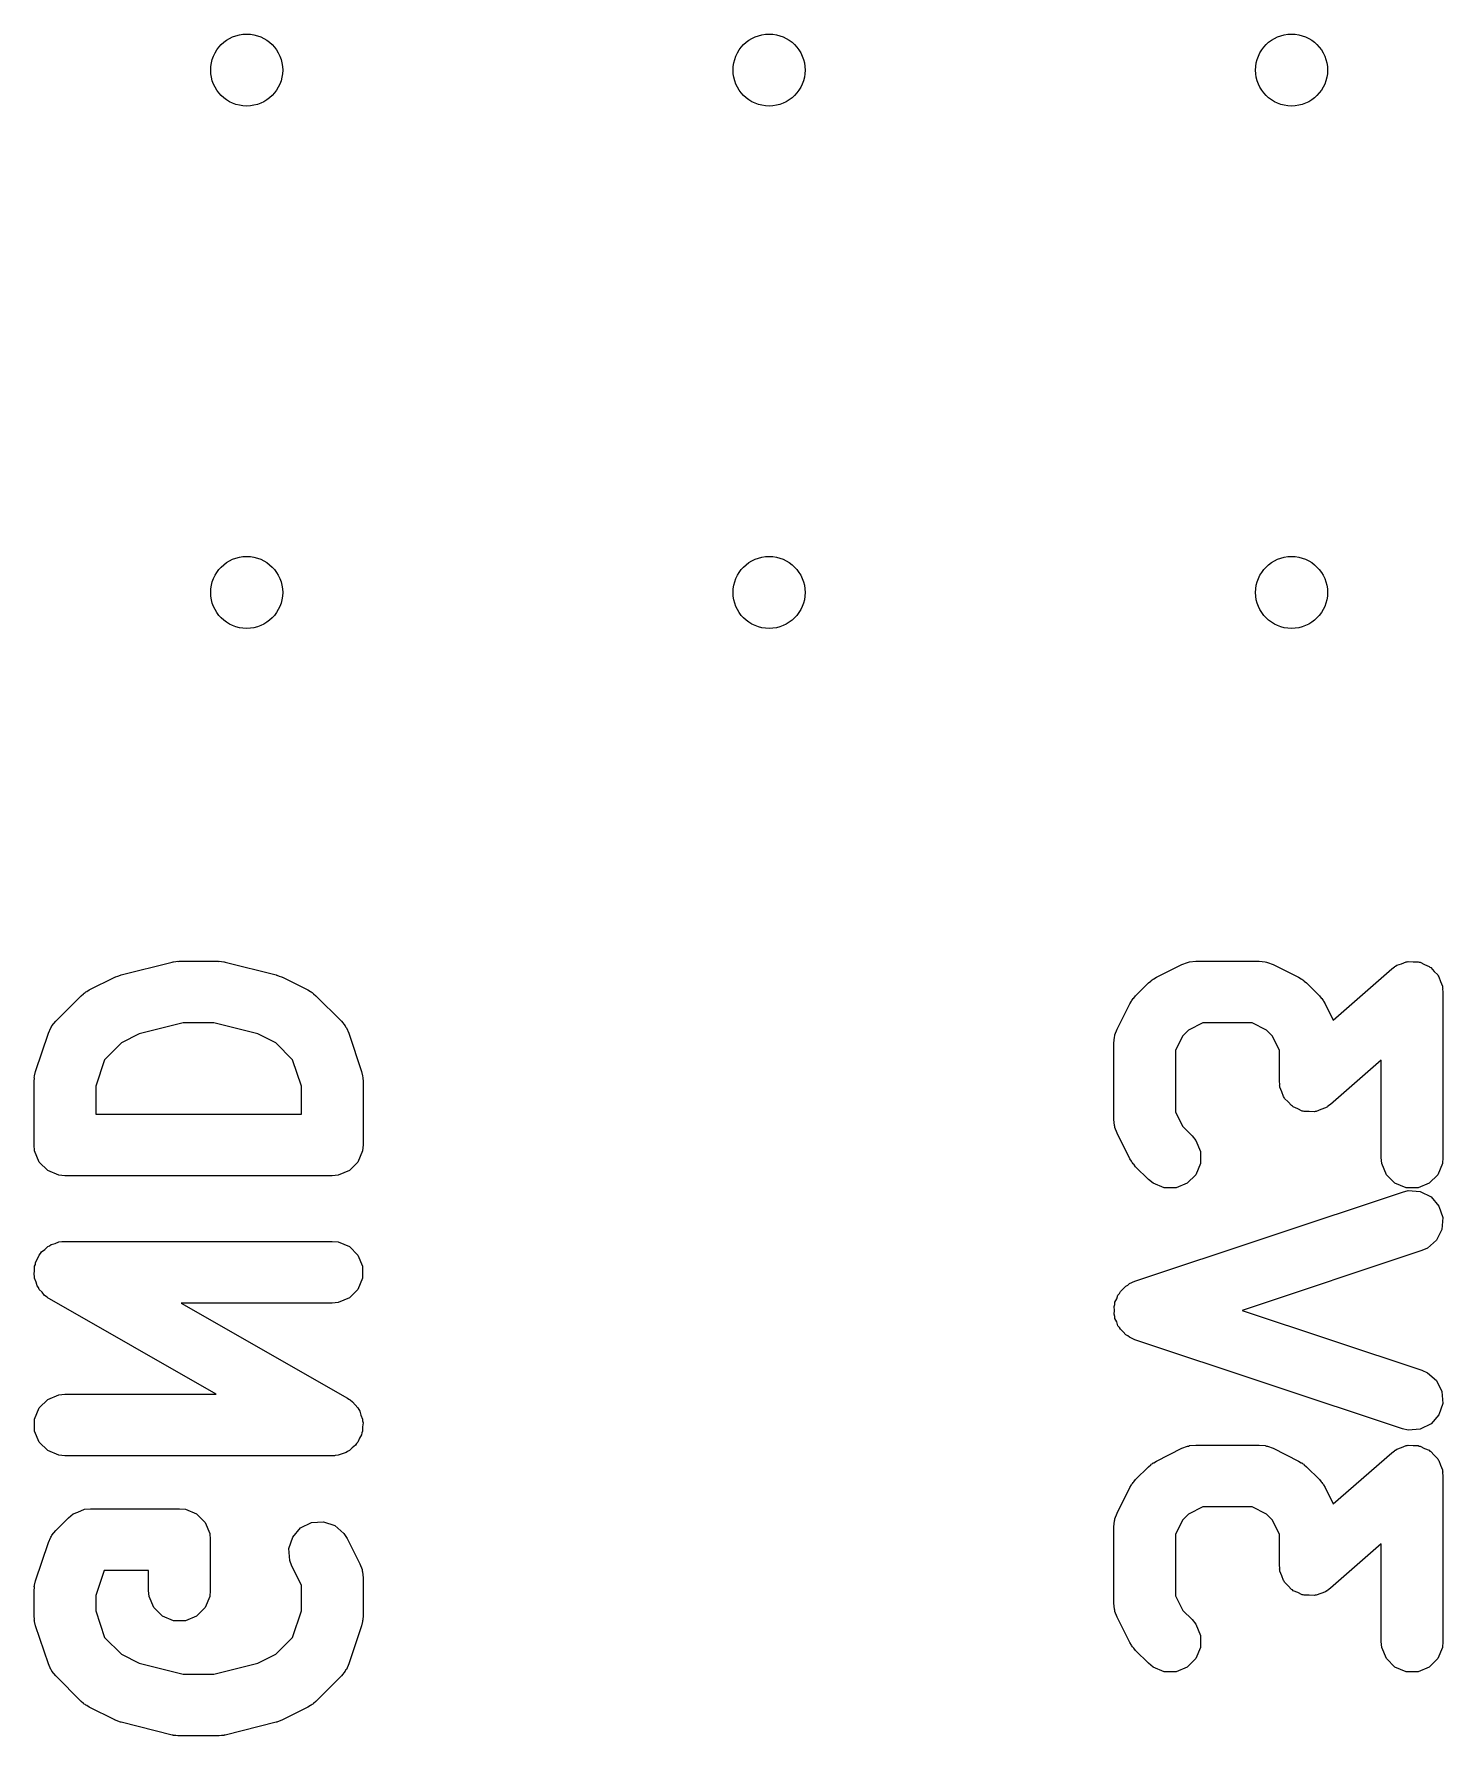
# Model space of a CAD drawing. Extents: x 3.77 to 7.16, y -4.95 to -3.23.
# Drawn here: x 6.1594 to 6.4291, y -4.9226 to -4.5968 of the extents above; entities that cross this region are included whole.
import ezdxf

# ---------------------------------------------------------------- set-up
doc = ezdxf.new("R2010")
doc.units = 0
doc.header["$MEASUREMENT"] = 0
doc.layers.add('BLACK', color=7, linetype='CONTINUOUS')

msp = doc.modelspace()

# ---------------------------------------------------------------- linework, layer by layer
at = {"layer": 'BLACK', "linetype": 'CONTINUOUS'}
for p, q in [((6.17606, -4.77689), (6.18581, -4.77445)), ((6.18581, -4.77445), (6.18601, -4.77442)), ((6.18601, -4.77442), (6.18609, -4.77439)), ((6.18609, -4.77439), (6.18652, -4.77435)), ((6.18652, -4.77435), (6.18695, -4.77428)), ((6.18695, -4.77428), (6.18704, -4.7743)), ((6.18704, -4.7743), (6.18724, -4.77428)), ((6.18724, -4.77428), (6.19455, -4.77428)), ((6.19455, -4.77428), (6.19475, -4.7743)), ((6.19475, -4.7743), (6.19484, -4.77428)), ((6.19484, -4.77428), (6.19527, -4.77435)), ((6.19527, -4.77435), (6.1957, -4.77439)), ((6.1957, -4.77439), (6.19578, -4.77442)), ((6.19578, -4.77442), (6.19598, -4.77445)), ((6.19598, -4.77445), (6.20573, -4.77689)), ((6.37423, -4.77734), (6.3791, -4.7749)), ((6.3791, -4.7749), (6.38019, -4.77449)), ((6.38019, -4.77449), (6.3804, -4.77447)), ((6.3804, -4.77447), (6.38059, -4.77439)), ((6.38059, -4.77439), (6.38175, -4.77428)), ((6.38175, -4.77428), (6.39393, -4.77428)), ((6.39393, -4.77428), (6.39508, -4.77439)), ((6.39508, -4.77439), (6.39528, -4.77447)), ((6.39528, -4.77447), (6.39549, -4.77449)), ((6.39549, -4.77449), (6.39657, -4.7749)), ((6.39657, -4.7749), (6.40145, -4.77734)), ((6.40809, -4.78554), (6.41929, -4.77574)), ((6.41929, -4.77574), (6.41979, -4.77538)), ((6.41979, -4.77538), (6.4199, -4.77527)), ((6.4199, -4.77527), (6.42, -4.77523)), ((6.42, -4.77523), (6.42023, -4.77506)), ((6.42023, -4.77506), (6.42114, -4.77476)), ((6.42114, -4.77476), (6.42203, -4.77439)), ((6.42203, -4.77439), (6.42223, -4.77439)), ((6.42223, -4.77439), (6.42241, -4.77433)), ((6.42241, -4.77433), (6.42337, -4.77439)), ((6.42337, -4.77439), (6.42433, -4.77439)), ((6.42433, -4.77439), (6.42451, -4.77447)), ((6.42451, -4.77447), (6.42471, -4.77448)), ((6.42471, -4.77448), (6.42557, -4.77491)), ((6.42557, -4.77491), (6.42646, -4.77527)), ((6.42646, -4.77527), (6.4266, -4.77541)), ((6.4266, -4.77541), (6.42678, -4.7755)), ((6.42678, -4.7755), (6.42741, -4.77622)), ((6.16997, -4.77977), (6.17485, -4.77734)), ((6.17485, -4.77734), (6.17493, -4.77731)), ((6.17493, -4.77731), (6.17497, -4.77728)), ((6.17497, -4.77728), (6.17545, -4.77711)), ((6.17545, -4.77711), (6.17593, -4.77692)), ((6.17593, -4.77692), (6.17597, -4.77692)), ((6.17597, -4.77692), (6.17606, -4.77689)), ((6.20573, -4.77689), (6.20582, -4.77692)), ((6.20582, -4.77692), (6.20586, -4.77692)), ((6.20586, -4.77692), (6.20634, -4.77711)), ((6.20634, -4.77711), (6.20682, -4.77728)), ((6.20682, -4.77728), (6.20686, -4.77731)), ((6.20686, -4.77731), (6.20694, -4.77734)), ((6.20694, -4.77734), (6.21181, -4.77977)), ((6.37026, -4.78088), (6.3727, -4.77844)), ((6.3727, -4.77844), (6.37315, -4.77807)), ((6.37315, -4.77807), (6.37325, -4.77795)), ((6.37325, -4.77795), (6.37343, -4.77784)), ((6.37343, -4.77784), (6.37359, -4.77771)), ((6.37359, -4.77771), (6.37373, -4.77765)), ((6.37373, -4.77765), (6.37423, -4.77734)), ((6.40145, -4.77734), (6.40194, -4.77765)), ((6.40194, -4.77765), (6.40209, -4.77771)), ((6.40209, -4.77771), (6.40225, -4.77784)), ((6.40225, -4.77784), (6.40243, -4.77795)), ((6.40243, -4.77795), (6.40253, -4.77807)), ((6.40253, -4.77807), (6.40298, -4.77844)), ((6.40298, -4.77844), (6.40542, -4.78088)), ((6.42741, -4.77622), (6.42809, -4.7769)), ((6.42809, -4.7769), (6.42816, -4.77709)), ((6.42816, -4.77709), (6.4283, -4.77724)), ((6.4283, -4.77724), (6.4286, -4.77814)), ((6.4286, -4.77814), (6.42897, -4.77903)), ((6.42897, -4.77903), (6.429, -4.77931)), ((6.16357, -4.78576), (6.16844, -4.78088)), ((6.16844, -4.78088), (6.16889, -4.78051)), ((6.16889, -4.78051), (6.16899, -4.78039)), ((6.16899, -4.78039), (6.16917, -4.78028)), ((6.16917, -4.78028), (6.16933, -4.78015)), ((6.16933, -4.78015), (6.16948, -4.78009)), ((6.16948, -4.78009), (6.16997, -4.77977)), ((6.21181, -4.77977), (6.21231, -4.78009)), ((6.21231, -4.78009), (6.21245, -4.78015)), ((6.21245, -4.78015), (6.21262, -4.78028)), ((6.21262, -4.78028), (6.21279, -4.78039)), ((6.21279, -4.78039), (6.2129, -4.78051)), ((6.2129, -4.78051), (6.21335, -4.78088)), ((6.21335, -4.78088), (6.21822, -4.78576)), ((6.36915, -4.78242), (6.36946, -4.78192)), ((6.36946, -4.78192), (6.36952, -4.78178)), ((6.36952, -4.78178), (6.36966, -4.78161)), ((6.36966, -4.78161), (6.36977, -4.78144)), ((6.36977, -4.78144), (6.36989, -4.78133)), ((6.36989, -4.78133), (6.37026, -4.78088)), ((6.40542, -4.78088), (6.40579, -4.78133)), ((6.40579, -4.78133), (6.40591, -4.78144)), ((6.40591, -4.78144), (6.40602, -4.78161)), ((6.40602, -4.78161), (6.40615, -4.78178)), ((6.40615, -4.78178), (6.40621, -4.78192)), ((6.40621, -4.78192), (6.40653, -4.78242)), ((6.429, -4.77931), (6.42903, -4.77942)), ((6.42903, -4.77942), (6.42902, -4.77957)), ((6.42902, -4.77957), (6.42908, -4.78018)), ((6.42908, -4.78018), (6.42908, -4.81187)), ((6.36671, -4.78729), (6.36915, -4.78242)), ((6.40653, -4.78242), (6.40809, -4.78554)), ((6.1597, -4.79538), (6.16214, -4.78806)), ((6.16214, -4.78806), (6.16261, -4.78701)), ((6.16261, -4.78701), (6.16275, -4.78685)), ((6.16275, -4.78685), (6.16283, -4.78665)), ((6.16283, -4.78665), (6.16357, -4.78576)), ((6.17955, -4.78819), (6.17611, -4.78991)), ((6.18797, -4.78609), (6.17955, -4.78819)), ((6.19382, -4.78609), (6.18797, -4.78609)), ((6.20224, -4.78819), (6.19382, -4.78609)), ((6.20568, -4.78991), (6.20224, -4.78819)), ((6.21822, -4.78576), (6.21896, -4.78665)), ((6.21896, -4.78665), (6.21904, -4.78685)), ((6.21904, -4.78685), (6.21918, -4.78701)), ((6.21918, -4.78701), (6.21965, -4.78806)), ((6.21965, -4.78806), (6.22209, -4.79538)), ((6.36609, -4.78993), (6.3662, -4.78878)), ((6.3662, -4.78878), (6.36629, -4.78858)), ((6.36629, -4.78858), (6.3663, -4.78837)), ((6.3663, -4.78837), (6.36671, -4.78729)), ((6.37929, -4.78856), (6.3779, -4.79133)), ((6.38037, -4.78747), (6.37929, -4.78856)), ((6.38314, -4.78609), (6.38037, -4.78747)), ((6.39254, -4.78609), (6.38314, -4.78609)), ((6.39531, -4.78747), (6.39254, -4.78609)), ((6.39639, -4.78856), (6.39531, -4.78747)), ((6.39777, -4.79133), (6.39639, -4.78856)), ((6.17611, -4.78991), (6.1729, -4.79312)), ((6.20889, -4.79312), (6.20568, -4.78991)), ((6.36609, -4.80455), (6.36609, -4.78993)), ((6.3779, -4.79133), (6.3779, -4.80316)), ((6.39777, -4.79724), (6.39777, -4.79133)), ((6.15957, -4.79595), (6.1597, -4.79538)), ((6.1729, -4.79312), (6.17121, -4.7982)), ((6.21058, -4.7982), (6.20889, -4.79312)), ((6.22209, -4.79538), (6.22222, -4.79595)), ((6.41727, -4.7932), (6.40757, -4.80169)), ((6.41727, -4.81187), (6.41727, -4.7932)), ((6.1594, -4.79724), (6.15946, -4.79666)), ((6.1594, -4.80943), (6.1594, -4.79724)), ((6.15944, -4.7965), (6.15949, -4.7963)), ((6.15946, -4.79666), (6.15944, -4.7965)), ((6.15949, -4.7963), (6.15951, -4.79609)), ((6.15951, -4.79609), (6.15957, -4.79595)), ((6.17121, -4.7982), (6.17121, -4.80352)), ((6.21058, -4.80352), (6.21058, -4.7982)), ((6.22222, -4.79595), (6.22228, -4.79609)), ((6.22228, -4.79609), (6.2223, -4.7963)), ((6.2223, -4.7963), (6.22234, -4.7965)), ((6.22234, -4.7965), (6.22233, -4.79666)), ((6.22233, -4.79666), (6.22239, -4.79724)), ((6.22239, -4.79724), (6.22239, -4.80943)), ((6.39783, -4.79785), (6.39777, -4.79724)), ((6.39782, -4.79801), (6.39783, -4.79785)), ((6.39786, -4.79811), (6.39782, -4.79801)), ((6.39789, -4.7984), (6.39786, -4.79811)), ((6.39826, -4.79928), (6.39789, -4.7984)), ((6.39856, -4.80019), (6.39826, -4.79928)), ((6.39869, -4.80034), (6.39856, -4.80019)), ((6.39877, -4.80052), (6.39869, -4.80034)), ((6.39945, -4.8012), (6.39877, -4.80052)), ((6.40008, -4.80192), (6.39945, -4.8012)), ((6.40757, -4.80169), (6.40707, -4.80204)), ((6.17121, -4.80352), (6.21058, -4.80352)), ((6.3662, -4.80571), (6.36609, -4.80455)), ((6.3779, -4.80316), (6.37929, -4.80593)), ((6.40026, -4.80201), (6.40008, -4.80192)), ((6.4004, -4.80215), (6.40026, -4.80201)), ((6.40129, -4.80252), (6.4004, -4.80215)), ((6.40215, -4.80295), (6.40129, -4.80252)), ((6.40234, -4.80296), (6.40215, -4.80295)), ((6.40253, -4.80304), (6.40234, -4.80296)), ((6.40349, -4.80304), (6.40253, -4.80304)), ((6.40444, -4.8031), (6.40349, -4.80304)), ((6.40463, -4.80304), (6.40444, -4.8031)), ((6.40483, -4.80304), (6.40463, -4.80304)), ((6.40572, -4.80267), (6.40483, -4.80304)), ((6.40663, -4.80236), (6.40572, -4.80267)), ((6.40686, -4.8022), (6.40663, -4.80236)), ((6.40696, -4.80215), (6.40686, -4.8022)), ((6.40707, -4.80204), (6.40696, -4.80215)), ((6.36629, -4.8059), (6.3662, -4.80571)), ((6.3663, -4.80611), (6.36629, -4.8059)), ((6.36671, -4.8072), (6.3663, -4.80611)), ((6.36915, -4.81207), (6.36671, -4.8072)), ((6.37929, -4.80593), (6.38105, -4.80769)), ((6.38105, -4.80769), (6.38178, -4.80859)), ((6.15951, -4.81058), (6.1594, -4.80943)), ((6.16039, -4.81271), (6.15951, -4.81058)), ((6.22228, -4.81058), (6.2214, -4.81271)), ((6.22239, -4.80943), (6.22228, -4.81058)), ((6.38178, -4.80859), (6.38266, -4.81071)), ((6.38266, -4.81071), (6.38266, -4.81302)), ((6.16202, -4.81434), (6.16039, -4.81271)), ((6.16415, -4.81522), (6.16202, -4.81434)), ((6.21977, -4.81434), (6.21764, -4.81522)), ((6.2214, -4.81271), (6.21977, -4.81434)), ((6.36946, -4.81257), (6.36915, -4.81207)), ((6.36952, -4.81271), (6.36946, -4.81257)), ((6.36966, -4.81287), (6.36952, -4.81271)), ((6.36977, -4.81305), (6.36966, -4.81287)), ((6.36989, -4.81315), (6.36977, -4.81305)), ((6.37026, -4.8136), (6.36989, -4.81315)), ((6.3727, -4.81604), (6.37026, -4.8136)), ((6.38266, -4.81302), (6.38178, -4.81515)), ((6.41739, -4.81302), (6.41727, -4.81187)), ((6.41827, -4.81515), (6.41739, -4.81302)), ((6.42897, -4.81302), (6.42809, -4.81515)), ((6.42908, -4.81187), (6.42897, -4.81302)), ((6.1653, -4.81533), (6.16415, -4.81522)), ((6.21649, -4.81533), (6.1653, -4.81533)), ((6.21764, -4.81522), (6.21649, -4.81533)), ((6.37359, -4.81678), (6.3727, -4.81604)), ((6.37572, -4.81766), (6.37359, -4.81678)), ((6.37802, -4.81766), (6.37572, -4.81766)), ((6.38015, -4.81678), (6.37802, -4.81766)), ((6.38178, -4.81515), (6.38015, -4.81678)), ((6.4199, -4.81678), (6.41827, -4.81515)), ((6.42203, -4.81766), (6.4199, -4.81678)), ((6.42131, -4.81845), (6.42244, -4.81819)), ((6.42433, -4.81766), (6.42203, -4.81766)), ((6.42244, -4.81819), (6.42474, -4.81836)), ((6.42646, -4.81678), (6.42433, -4.81766)), ((6.42809, -4.81515), (6.42646, -4.81678)), ((6.37013, -4.83551), (6.42131, -4.81845)), ((6.42474, -4.81836), (6.4268, -4.81939)), ((6.4268, -4.81939), (6.42831, -4.82113)), ((6.42831, -4.82113), (6.42904, -4.82331)), ((6.42904, -4.82331), (6.42887, -4.82561)), ((6.16415, -4.82801), (6.16474, -4.82795)), ((6.16474, -4.82795), (6.16489, -4.82791)), ((6.16489, -4.82791), (6.16501, -4.82792)), ((6.16501, -4.82792), (6.1653, -4.8279)), ((6.1653, -4.8279), (6.21649, -4.8279)), ((6.21649, -4.8279), (6.21764, -4.82801)), ((6.42784, -4.82767), (6.4261, -4.82918)), ((6.42887, -4.82561), (6.42784, -4.82767)), ((6.16009, -4.83125), (6.16039, -4.83052)), ((6.16039, -4.83052), (6.16066, -4.83025)), ((6.16066, -4.83025), (6.16085, -4.82993)), ((6.16085, -4.82993), (6.16147, -4.82945)), ((6.16147, -4.82945), (6.16202, -4.82889)), ((6.16202, -4.82889), (6.16237, -4.82875)), ((6.16237, -4.82875), (6.16267, -4.82852)), ((6.16267, -4.82852), (6.16343, -4.82831)), ((6.16343, -4.82831), (6.16415, -4.82801)), ((6.21764, -4.82801), (6.21977, -4.82889)), ((6.21977, -4.82889), (6.2214, -4.83052)), ((6.2214, -4.83052), (6.22228, -4.83265)), ((6.42505, -4.82965), (6.39067, -4.84111)), ((6.4261, -4.82918), (6.42505, -4.82965)), ((6.15941, -4.83421), (6.15951, -4.83343)), ((6.15951, -4.83458), (6.15941, -4.83421)), ((6.15951, -4.83265), (6.15966, -4.8323)), ((6.15951, -4.83343), (6.15951, -4.83265)), ((6.15966, -4.8323), (6.1597, -4.83193)), ((6.1597, -4.83193), (6.16009, -4.83125)), ((6.22228, -4.83265), (6.22228, -4.83495)), ((6.15951, -4.83495), (6.15951, -4.83458)), ((6.15981, -4.83568), (6.15951, -4.83495)), ((6.16002, -4.83644), (6.15981, -4.83568)), ((6.16025, -4.83673), (6.16002, -4.83644)), ((6.16039, -4.83708), (6.16025, -4.83673)), ((6.16095, -4.83764), (6.16039, -4.83708)), ((6.16143, -4.83826), (6.16095, -4.83764)), ((6.2214, -4.83708), (6.21977, -4.83871)), ((6.22228, -4.83495), (6.2214, -4.83708)), ((6.36714, -4.83787), (6.36733, -4.83749)), ((6.36733, -4.83749), (6.36789, -4.83701)), ((6.36789, -4.83701), (6.36838, -4.83645)), ((6.36838, -4.83645), (6.36875, -4.83626)), ((6.36875, -4.83626), (6.36907, -4.83598)), ((6.36907, -4.83598), (6.37013, -4.83551)), ((6.16191, -4.8386), (6.16143, -4.83826)), ((6.16202, -4.83871), (6.16191, -4.8386)), ((6.16213, -4.83876), (6.16202, -4.83871)), ((6.16237, -4.83893), (6.16213, -4.83876)), ((6.19425, -4.85714), (6.16237, -4.83893)), ((6.21649, -4.83971), (6.18754, -4.83971)), ((6.18754, -4.83971), (6.21942, -4.85792)), ((6.21764, -4.83959), (6.21649, -4.83971)), ((6.21977, -4.83871), (6.21764, -4.83959)), ((6.36614, -4.84037), (6.36627, -4.83997)), ((6.36619, -4.84111), (6.36614, -4.84037)), ((6.36627, -4.83997), (6.3663, -4.83955)), ((6.3663, -4.83955), (6.36663, -4.83889)), ((6.36663, -4.83889), (6.36687, -4.83819)), ((6.36687, -4.83819), (6.36714, -4.83787)), ((6.36614, -4.84185), (6.36619, -4.84111)), ((6.36627, -4.84225), (6.36614, -4.84185)), ((6.3663, -4.84267), (6.36627, -4.84225)), ((6.36663, -4.84333), (6.3663, -4.84267)), ((6.36687, -4.84404), (6.36663, -4.84333)), ((6.36714, -4.84436), (6.36687, -4.84404)), ((6.39067, -4.84111), (6.42505, -4.85257)), ((6.36733, -4.84473), (6.36714, -4.84436)), ((6.36789, -4.84522), (6.36733, -4.84473)), ((6.36838, -4.84578), (6.36789, -4.84522)), ((6.36875, -4.84597), (6.36838, -4.84578)), ((6.36907, -4.84624), (6.36875, -4.84597)), ((6.37013, -4.84672), (6.36907, -4.84624)), ((6.42131, -4.86378), (6.37013, -4.84672)), ((6.42505, -4.85257), (6.4261, -4.85304)), ((6.4261, -4.85304), (6.42784, -4.85455)), ((6.16202, -4.85814), (6.16415, -4.85726)), ((6.16415, -4.85726), (6.1653, -4.85714)), ((6.1653, -4.85714), (6.19425, -4.85714)), ((6.42784, -4.85455), (6.42887, -4.85661)), ((6.42887, -4.85661), (6.42904, -4.85891)), ((6.15951, -4.8619), (6.16039, -4.85977)), ((6.16039, -4.85977), (6.16202, -4.85814)), ((6.21942, -4.85792), (6.21966, -4.85809)), ((6.21966, -4.85809), (6.21977, -4.85814)), ((6.21977, -4.85814), (6.21988, -4.85825)), ((6.21988, -4.85825), (6.22036, -4.85859)), ((6.22036, -4.85859), (6.22084, -4.85921)), ((6.22084, -4.85921), (6.2214, -4.85977)), ((6.2214, -4.85977), (6.22154, -4.86011)), ((6.22154, -4.86011), (6.22177, -4.86041)), ((6.22177, -4.86041), (6.22198, -4.86117)), ((6.42904, -4.85891), (6.42831, -4.8611)), ((6.15951, -4.8642), (6.15951, -4.8619)), ((6.22198, -4.86117), (6.22228, -4.8619)), ((6.22228, -4.8619), (6.22228, -4.86227)), ((6.22228, -4.86227), (6.22238, -4.86263)), ((6.22238, -4.86263), (6.22228, -4.86341)), ((6.22228, -4.86341), (6.22228, -4.8642)), ((6.42244, -4.86403), (6.42131, -4.86378)), ((6.4268, -4.86284), (6.42474, -4.86387)), ((6.42831, -4.8611), (6.4268, -4.86284)), ((6.16039, -4.86633), (6.15951, -4.8642)), ((6.16202, -4.86796), (6.16039, -4.86633)), ((6.22094, -4.86692), (6.22032, -4.8674)), ((6.22113, -4.86659), (6.22094, -4.86692)), ((6.2214, -4.86633), (6.22113, -4.86659)), ((6.2217, -4.8656), (6.2214, -4.86633)), ((6.22209, -4.86492), (6.2217, -4.8656)), ((6.22213, -4.86455), (6.22209, -4.86492)), ((6.22228, -4.8642), (6.22213, -4.86455)), ((6.3804, -4.86709), (6.38059, -4.867)), ((6.38059, -4.867), (6.38175, -4.86689)), ((6.38175, -4.86689), (6.39393, -4.86689)), ((6.39393, -4.86689), (6.39508, -4.867)), ((6.39508, -4.867), (6.39528, -4.86709)), ((6.42114, -4.86737), (6.42203, -4.867)), ((6.42203, -4.867), (6.42223, -4.867)), ((6.42223, -4.867), (6.42241, -4.86694)), ((6.42241, -4.86694), (6.42337, -4.867)), ((6.42474, -4.86387), (6.42244, -4.86403)), ((6.42337, -4.867), (6.42433, -4.867)), ((6.42433, -4.867), (6.42451, -4.86708)), ((6.16415, -4.86884), (6.16202, -4.86796)), ((6.1653, -4.86895), (6.16415, -4.86884)), ((6.21649, -4.86895), (6.1653, -4.86895)), ((6.21678, -4.86892), (6.21649, -4.86895)), ((6.2169, -4.86894), (6.21678, -4.86892)), ((6.21705, -4.8689), (6.2169, -4.86894)), ((6.21764, -4.86884), (6.21705, -4.8689)), ((6.21836, -4.86854), (6.21764, -4.86884)), ((6.21912, -4.86833), (6.21836, -4.86854)), ((6.21942, -4.8681), (6.21912, -4.86833)), ((6.21977, -4.86796), (6.21942, -4.8681)), ((6.22032, -4.8674), (6.21977, -4.86796)), ((6.37359, -4.87032), (6.37373, -4.87026)), ((6.37373, -4.87026), (6.37423, -4.86995)), ((6.37423, -4.86995), (6.3791, -4.86751)), ((6.3791, -4.86751), (6.38019, -4.8671)), ((6.38019, -4.8671), (6.3804, -4.86709)), ((6.39528, -4.86709), (6.39549, -4.8671)), ((6.39549, -4.8671), (6.39657, -4.86751)), ((6.39657, -4.86751), (6.40145, -4.86995)), ((6.40145, -4.86995), (6.40194, -4.87026)), ((6.40194, -4.87026), (6.40209, -4.87032)), ((6.40809, -4.87815), (6.41929, -4.86835)), ((6.41929, -4.86835), (6.41979, -4.868)), ((6.41979, -4.868), (6.4199, -4.86789)), ((6.4199, -4.86789), (6.42, -4.86784)), ((6.42, -4.86784), (6.42023, -4.86768)), ((6.42023, -4.86768), (6.42114, -4.86737)), ((6.42451, -4.86708), (6.42471, -4.86709)), ((6.42471, -4.86709), (6.42557, -4.86752)), ((6.42557, -4.86752), (6.42646, -4.86789)), ((6.42646, -4.86789), (6.4266, -4.86803)), ((6.4266, -4.86803), (6.42678, -4.86811)), ((6.42678, -4.86811), (6.42741, -4.86884)), ((6.42741, -4.86884), (6.42809, -4.86952)), ((6.42809, -4.86952), (6.42816, -4.8697)), ((6.42816, -4.8697), (6.4283, -4.86985)), ((6.4283, -4.86985), (6.4286, -4.87076)), ((6.36989, -4.87395), (6.37026, -4.87349)), ((6.37026, -4.87349), (6.3727, -4.87106)), ((6.3727, -4.87106), (6.37315, -4.87069)), ((6.37315, -4.87069), (6.37325, -4.87057)), ((6.37325, -4.87057), (6.37343, -4.87046)), ((6.37343, -4.87046), (6.37359, -4.87032)), ((6.40209, -4.87032), (6.40225, -4.87046)), ((6.40225, -4.87046), (6.40243, -4.87057)), ((6.40243, -4.87057), (6.40253, -4.87069)), ((6.40253, -4.87069), (6.40298, -4.87106)), ((6.40298, -4.87106), (6.40542, -4.87349)), ((6.40542, -4.87349), (6.40579, -4.87395)), ((6.4286, -4.87076), (6.42897, -4.87164)), ((6.42897, -4.87164), (6.429, -4.87193)), ((6.429, -4.87193), (6.42903, -4.87203)), ((6.42903, -4.87203), (6.42902, -4.87219)), ((6.42902, -4.87219), (6.42908, -4.8728)), ((6.42908, -4.8728), (6.42908, -4.90448)), ((6.36671, -4.8799), (6.36915, -4.87503)), ((6.36915, -4.87503), (6.36946, -4.87453)), ((6.36946, -4.87453), (6.36952, -4.87439)), ((6.36952, -4.87439), (6.36966, -4.87423)), ((6.36966, -4.87423), (6.36977, -4.87405)), ((6.36977, -4.87405), (6.36989, -4.87395)), ((6.40579, -4.87395), (6.40591, -4.87405)), ((6.40591, -4.87405), (6.40602, -4.87423)), ((6.40602, -4.87423), (6.40615, -4.87439)), ((6.40615, -4.87439), (6.40621, -4.87453)), ((6.40621, -4.87453), (6.40653, -4.87503)), ((6.40653, -4.87503), (6.40809, -4.87815)), ((6.166, -4.88081), (6.1669, -4.88007)), ((6.1669, -4.88007), (6.16778, -4.87971)), ((6.16778, -4.87971), (6.16903, -4.87919)), ((6.16903, -4.87919), (6.17018, -4.87908)), ((6.17018, -4.87908), (6.18724, -4.87908)), ((6.18724, -4.87908), (6.18839, -4.87919)), ((6.18839, -4.87919), (6.19052, -4.88007)), ((6.19052, -4.88007), (6.19215, -4.8817)), ((6.3663, -4.88099), (6.36671, -4.8799)), ((6.38037, -4.88009), (6.37929, -4.88117)), ((6.38314, -4.8787), (6.38037, -4.88009)), ((6.39254, -4.8787), (6.38314, -4.8787)), ((6.39531, -4.88009), (6.39254, -4.8787)), ((6.39639, -4.88117), (6.39531, -4.88009)), ((6.16283, -4.88414), (6.16357, -4.88324)), ((6.16357, -4.88324), (6.166, -4.88081)), ((6.19215, -4.8817), (6.19303, -4.88383)), ((6.20892, -4.88449), (6.21043, -4.88275)), ((6.21043, -4.88275), (6.21249, -4.88172)), ((6.21249, -4.88172), (6.21479, -4.88156)), ((6.21479, -4.88156), (6.21697, -4.88229)), ((6.21697, -4.88229), (6.21871, -4.8838)), ((6.36609, -4.88254), (6.3662, -4.88139)), ((6.36609, -4.89717), (6.36609, -4.88254)), ((6.3662, -4.88139), (6.36629, -4.8812)), ((6.36629, -4.8812), (6.3663, -4.88099)), ((6.37929, -4.88117), (6.3779, -4.88394)), ((6.39777, -4.88394), (6.39639, -4.88117)), ((6.1597, -4.89286), (6.16214, -4.88555)), ((6.16214, -4.88555), (6.16261, -4.88449)), ((6.16261, -4.88449), (6.16275, -4.88433)), ((6.16275, -4.88433), (6.16283, -4.88414)), ((6.19303, -4.88383), (6.19314, -4.88498)), ((6.19314, -4.88498), (6.19314, -4.89473)), ((6.20819, -4.88668), (6.20892, -4.88449)), ((6.21871, -4.8838), (6.21933, -4.88478)), ((6.21933, -4.88478), (6.22177, -4.88965)), ((6.3779, -4.88394), (6.3779, -4.89577)), ((6.39777, -4.88986), (6.39777, -4.88394)), ((6.41727, -4.88581), (6.40757, -4.8943)), ((6.41727, -4.90448), (6.41727, -4.88581)), ((6.20835, -4.88898), (6.20819, -4.88668)), ((6.20877, -4.89006), (6.20835, -4.88898)), ((6.22177, -4.88965), (6.22218, -4.89073)), ((6.39783, -4.89047), (6.39777, -4.88986)), ((6.15957, -4.89343), (6.1597, -4.89286)), ((6.17281, -4.89089), (6.17121, -4.89569)), ((6.18133, -4.89089), (6.17281, -4.89089)), ((6.18133, -4.89473), (6.18133, -4.89089)), ((6.21058, -4.89369), (6.20877, -4.89006)), ((6.22218, -4.89073), (6.2222, -4.89095)), ((6.2222, -4.89095), (6.22228, -4.89114)), ((6.22228, -4.89114), (6.22239, -4.89229)), ((6.22239, -4.89229), (6.22239, -4.89961)), ((6.39782, -4.89062), (6.39783, -4.89047)), ((6.39786, -4.89073), (6.39782, -4.89062)), ((6.39789, -4.89101), (6.39786, -4.89073)), ((6.39826, -4.89189), (6.39789, -4.89101)), ((6.39856, -4.8928), (6.39826, -4.89189)), ((6.39869, -4.89295), (6.39856, -4.8928)), ((6.39877, -4.89314), (6.39869, -4.89295)), ((6.1594, -4.89473), (6.15946, -4.89415)), ((6.1594, -4.89961), (6.1594, -4.89473)), ((6.15944, -4.89399), (6.15949, -4.89379)), ((6.15946, -4.89415), (6.15944, -4.89399)), ((6.15949, -4.89379), (6.15951, -4.89358)), ((6.15951, -4.89358), (6.15957, -4.89343)), ((6.17121, -4.89569), (6.17121, -4.89865)), ((6.18145, -4.89588), (6.18133, -4.89473)), ((6.18233, -4.89801), (6.18145, -4.89588)), ((6.19303, -4.89588), (6.19215, -4.89801)), ((6.19314, -4.89473), (6.19303, -4.89588)), ((6.21058, -4.89865), (6.21058, -4.89369)), ((6.3779, -4.89577), (6.37929, -4.89854)), ((6.39945, -4.89382), (6.39877, -4.89314)), ((6.40008, -4.89454), (6.39945, -4.89382)), ((6.40026, -4.89463), (6.40008, -4.89454)), ((6.4004, -4.89477), (6.40026, -4.89463)), ((6.40129, -4.89513), (6.4004, -4.89477)), ((6.40215, -4.89556), (6.40129, -4.89513)), ((6.40234, -4.89557), (6.40215, -4.89556)), ((6.40253, -4.89565), (6.40234, -4.89557)), ((6.40349, -4.89565), (6.40253, -4.89565)), ((6.40444, -4.89571), (6.40349, -4.89565)), ((6.40463, -4.89565), (6.40444, -4.89571)), ((6.40483, -4.89565), (6.40463, -4.89565)), ((6.40572, -4.89528), (6.40483, -4.89565)), ((6.40663, -4.89497), (6.40572, -4.89528)), ((6.40686, -4.89481), (6.40663, -4.89497)), ((6.40696, -4.89477), (6.40686, -4.89481)), ((6.40707, -4.89466), (6.40696, -4.89477)), ((6.40757, -4.8943), (6.40707, -4.89466)), ((6.15946, -4.90019), (6.1594, -4.89961)), ((6.17121, -4.89865), (6.1729, -4.90373)), ((6.18396, -4.89964), (6.18233, -4.89801)), ((6.19215, -4.89801), (6.19052, -4.89964)), ((6.20889, -4.90373), (6.21058, -4.89865)), ((6.22239, -4.89961), (6.22233, -4.90019)), ((6.3662, -4.89832), (6.36609, -4.89717)), ((6.36629, -4.89852), (6.3662, -4.89832)), ((6.3663, -4.89873), (6.36629, -4.89852)), ((6.36671, -4.89981), (6.3663, -4.89873)), ((6.37929, -4.89854), (6.38105, -4.9003)), ((6.15944, -4.90034), (6.15946, -4.90019)), ((6.15949, -4.90055), (6.15944, -4.90034)), ((6.15951, -4.90076), (6.15949, -4.90055)), ((6.15957, -4.9009), (6.15951, -4.90076)), ((6.1597, -4.90147), (6.15957, -4.9009)), ((6.16214, -4.90878), (6.1597, -4.90147)), ((6.18609, -4.90052), (6.18396, -4.89964)), ((6.18839, -4.90052), (6.18609, -4.90052)), ((6.19052, -4.89964), (6.18839, -4.90052)), ((6.22209, -4.90147), (6.21965, -4.90878)), ((6.22222, -4.9009), (6.22209, -4.90147)), ((6.22228, -4.90076), (6.22222, -4.9009)), ((6.2223, -4.90055), (6.22228, -4.90076)), ((6.22234, -4.90034), (6.2223, -4.90055)), ((6.22233, -4.90019), (6.22234, -4.90034)), ((6.36915, -4.90468), (6.36671, -4.89981)), ((6.38105, -4.9003), (6.38178, -4.9012)), ((6.38178, -4.9012), (6.38266, -4.90333)), ((6.1729, -4.90373), (6.17611, -4.90694)), ((6.20568, -4.90694), (6.20889, -4.90373)), ((6.36946, -4.90518), (6.36915, -4.90468)), ((6.36952, -4.90532), (6.36946, -4.90518)), ((6.36966, -4.90549), (6.36952, -4.90532)), ((6.36977, -4.90566), (6.36966, -4.90549)), ((6.36989, -4.90577), (6.36977, -4.90566)), ((6.37026, -4.90622), (6.36989, -4.90577)), ((6.38266, -4.90563), (6.38178, -4.90776)), ((6.38266, -4.90333), (6.38266, -4.90563)), ((6.41739, -4.90563), (6.41727, -4.90448)), ((6.41827, -4.90776), (6.41739, -4.90563)), ((6.42897, -4.90563), (6.42809, -4.90776)), ((6.42908, -4.90448), (6.42897, -4.90563)), ((6.16261, -4.90984), (6.16214, -4.90878)), ((6.17611, -4.90694), (6.17955, -4.90866)), ((6.17955, -4.90866), (6.18797, -4.91076)), ((6.19382, -4.91076), (6.20224, -4.90866)), ((6.20224, -4.90866), (6.20568, -4.90694)), ((6.21965, -4.90878), (6.21918, -4.90984)), ((6.3727, -4.90866), (6.37026, -4.90622)), ((6.37359, -4.90939), (6.3727, -4.90866)), ((6.37572, -4.91027), (6.37359, -4.90939)), ((6.38015, -4.90939), (6.37802, -4.91027)), ((6.38178, -4.90776), (6.38015, -4.90939)), ((6.4199, -4.90939), (6.41827, -4.90776)), ((6.42203, -4.91027), (6.4199, -4.90939)), ((6.42646, -4.90939), (6.42433, -4.91027)), ((6.42809, -4.90776), (6.42646, -4.90939)), ((6.16275, -4.91), (6.16261, -4.90984)), ((6.16283, -4.9102), (6.16275, -4.91)), ((6.16357, -4.91109), (6.16283, -4.9102)), ((6.16844, -4.91597), (6.16357, -4.91109)), ((6.18797, -4.91076), (6.19382, -4.91076)), ((6.21822, -4.91109), (6.21335, -4.91597)), ((6.21896, -4.9102), (6.21822, -4.91109)), ((6.21904, -4.91), (6.21896, -4.9102)), ((6.21918, -4.90984), (6.21904, -4.91)), ((6.37802, -4.91027), (6.37572, -4.91027)), ((6.42433, -4.91027), (6.42203, -4.91027)), ((6.16889, -4.91634), (6.16844, -4.91597)), ((6.16899, -4.91646), (6.16889, -4.91634)), ((6.16917, -4.91657), (6.16899, -4.91646)), ((6.16933, -4.9167), (6.16917, -4.91657)), ((6.16948, -4.91676), (6.16933, -4.9167)), ((6.16997, -4.91707), (6.16948, -4.91676)), ((6.17485, -4.91951), (6.16997, -4.91707)), ((6.21181, -4.91707), (6.20694, -4.91951)), ((6.21231, -4.91676), (6.21181, -4.91707)), ((6.21245, -4.9167), (6.21231, -4.91676)), ((6.21262, -4.91657), (6.21245, -4.9167)), ((6.21279, -4.91646), (6.21262, -4.91657)), ((6.2129, -4.91634), (6.21279, -4.91646)), ((6.21335, -4.91597), (6.2129, -4.91634)), ((6.17493, -4.91954), (6.17485, -4.91951)), ((6.17497, -4.91957), (6.17493, -4.91954)), ((6.17545, -4.91974), (6.17497, -4.91957)), ((6.17593, -4.91992), (6.17545, -4.91974)), ((6.17597, -4.91993), (6.17593, -4.91992)), ((6.17606, -4.91996), (6.17597, -4.91993)), ((6.18581, -4.92239), (6.17606, -4.91996)), ((6.18601, -4.92242), (6.18581, -4.92239)), ((6.18609, -4.92246), (6.18601, -4.92242)), ((6.19578, -4.92242), (6.1957, -4.92246)), ((6.19598, -4.92239), (6.19578, -4.92242)), ((6.20573, -4.91996), (6.19598, -4.92239)), ((6.20582, -4.91993), (6.20573, -4.91996)), ((6.20586, -4.91992), (6.20582, -4.91993)), ((6.20634, -4.91974), (6.20586, -4.91992)), ((6.20682, -4.91957), (6.20634, -4.91974)), ((6.20686, -4.91954), (6.20682, -4.91957)), ((6.20694, -4.91951), (6.20686, -4.91954)), ((6.18652, -4.9225), (6.18609, -4.92246)), ((6.18695, -4.92256), (6.18652, -4.9225)), ((6.18704, -4.92255), (6.18695, -4.92256)), ((6.18724, -4.92257), (6.18704, -4.92255)), ((6.19455, -4.92257), (6.18724, -4.92257)), ((6.19475, -4.92255), (6.19455, -4.92257)), ((6.19484, -4.92256), (6.19475, -4.92255)), ((6.19527, -4.9225), (6.19484, -4.92256)), ((6.1957, -4.92246), (6.19527, -4.9225))]:
    msp.add_line(p, q, dxfattribs=at)
at = {"layer": 'BLACK'}
for centre in [(6.2001, -4.60369), (6.2001, -4.60369), (6.3001, -4.60369), (6.3001, -4.60369), (6.4001, -4.60369), (6.4001, -4.60369), (6.2001, -4.70369), (6.2001, -4.70369), (6.3001, -4.70369), (6.3001, -4.70369), (6.4001, -4.70369), (6.4001, -4.70369)]:
    msp.add_circle(centre, 0.00689, dxfattribs=at)

doc.saveas('drawing.dxf')
